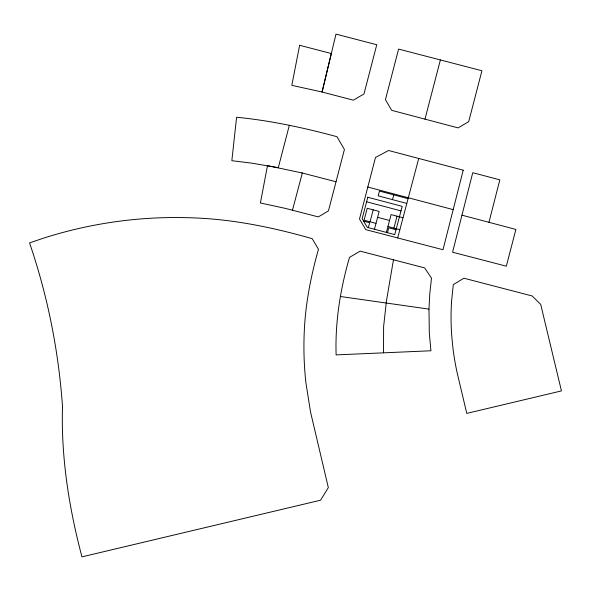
<?xml version="1.0" encoding="UTF-8"?>
<svg xmlns="http://www.w3.org/2000/svg" width="591" height="591" viewBox="0 0 591 591"><rect width="100%" height="100%" fill="white"/><g stroke="black" fill="none" stroke-linecap="round" stroke-linejoin="round"><path stroke-width="0.89" d="M428.977 309.115L429.325 333.28L430.928 350.773L336.124 354.895C335.031 321.91 340.35 289.006 349.503 257.38L360.17 251.131L424.611 267.893L431.496 278.139L429.768 293.83L428.977 309.115L340.372 296.497M393.466 259.796L386.455 300.893L383.618 326.461L383.515 352.827M461.955 215.168L452.58 252.217L506.332 266.186L515.884 229.441L461.955 215.168L472.741 172.698L499.838 179.841L488.956 222.312M289.331 125.307L278.295 167.681L251.367 163.094L231.842 160.7L236.585 117.254C270.575 120.564 304.04 127.796 336.966 136.706L344.42 149.493L328.448 210.898L318.283 216.897L285.453 208.409L260.402 202.979L267.487 165.635L302.333 173.015L292.464 210.211M424.981 119.131L440.384 59.95L481.924 70.757L468.693 121.68L458.084 127.892L391.663 110.325L385.443 99.657L398.6 49.083L440.384 59.95M368.363 227.638L369.648 222.763L363.635 221.167M370.04 221.788L373.194 209.857M374.45 229.249L379.163 211.43L367.233 208.276L364.078 220.207L376.009 223.361M392.498 199.64L393.761 194.867M386.381 232.403L391.094 214.585L403.025 217.747M387.452 232.684L388.738 227.808L396.022 229.736M393.902 228.096L397.056 216.166M397.684 237.929L418.716 158.454M301.846 172.89L336.028 181.755M367.816 187.037L453.194 209.62M408.078 198.657L379.444 191.085L378.181 195.857L406.815 203.43M366.597 201.79L401.008 210.891M377.605 217.318L389.535 220.473M387.94 226.516L399.871 229.677M62.498 406.357C60.969 457.198 68.992 507.832 81.95 556.87L320.581 500.2L328.33 487.59L310.556 412.09L305.916 382.835A328.345 328.345 0 0 1 304.188 333.575C305.207 304.993 310.696 276.78 318.453 249.306L312.211 238.668C272.266 227.24 231.214 218.803 189.563 217.761A443.501 443.501 0 0 0 159.969 217.813C127.9 218.98 95.971 223.723 64.944 231.908A414.52 414.52 0 0 0 43.616 238.129L29.55 242.894L32.86 252.837A641.449 641.449 0 0 1 45.67 298.078C54.328 333.612 59.905 369.877 62.498 406.357M451.443 302.526L451.118 311.405A245.804 245.804 0 0 0 451.938 338.037L452.802 346.873A263.18 263.18 0 0 0 457.242 373.165L466.772 413.397L561.45 390.91L540.691 304.372L532.203 295.98L463.905 278.213L453.29 284.655L451.443 302.526M299.622 45.285L291.821 85.34L322.08 92.011L353.329 100.174L363.967 93.962L376.777 44.739L335.976 34.13L322.08 92.011L331.315 53.53L299.622 45.285M463.218 170.178L442.999 249.727L365.748 229.633L359.498 218.995L375.492 157.487L388.575 150.506L463.218 170.178M367.794 197.261L362.15 218.633L367.262 227.35L394.729 234.612L402.205 206.362L367.794 197.261"/></g></svg>
